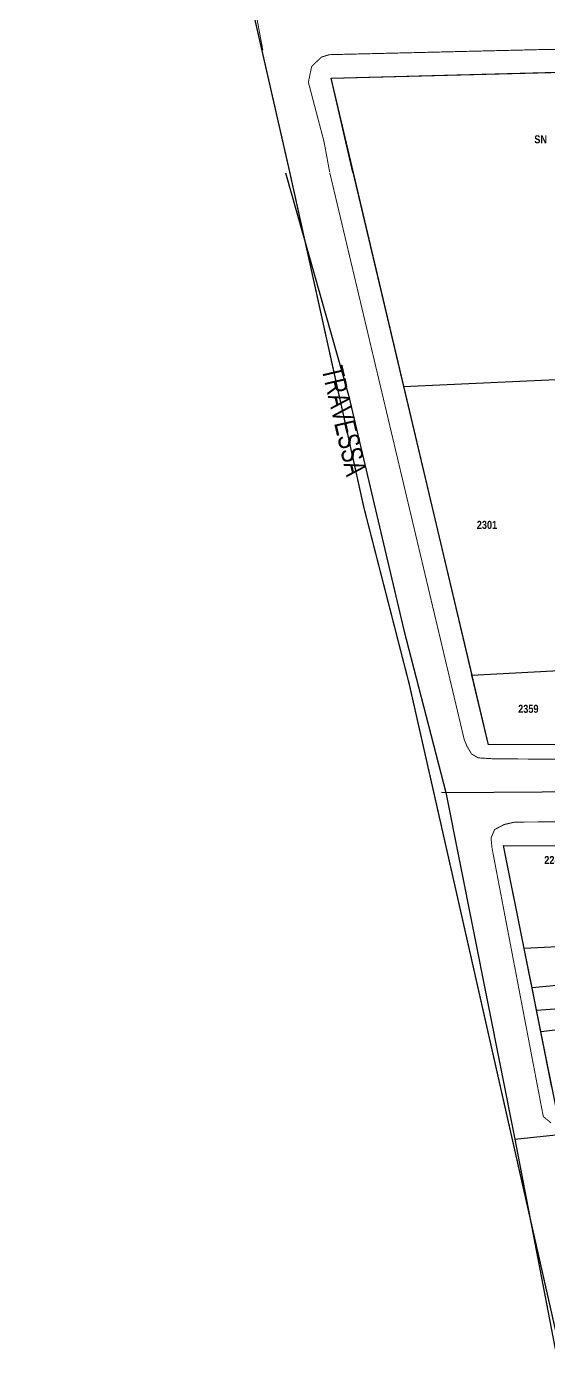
# Model space of a CAD drawing. Extents: x 201676 to 203188, y 4837754 to 4839005.
# Drawn here: x 201676.4 to 201774.1, y 4838520.7 to 4838773.1 of the extents above; entities that cross this region are included whole.
import ezdxf
from ezdxf.enums import TextEntityAlignment as Align

# ---------------------------------------------------------------- set-up
doc = ezdxf.new("R2010")
doc.units = 0
doc.header["$LTSCALE"] = 1.5
doc.header["$MEASUREMENT"] = 0
doc.linetypes.add('PHANTOMX2', pattern=[5, 2.5, -0.5, 0.5, -0.5, 0.5, -0.5])
for name, color, linetype in [('CD-MALHA-LOTES', 40, 'CONTINUOUS'), ('LM-LIM-SETOR-FISCAL', 7, 'CONTINUOUS'), ('RU-QUADRAS', 210, 'CONTINUOUS'), ('SV-EIXO-RUA-N-PAV', 6, 'CONTINUOUS'), ('SV-EIXO-RUA-PAV', 20, 'CONTINUOUS'), ('SV-RUA-NAO-PAV-S-GUIA-C-GUIA', 7, 'PHANTOMX2'), ('SV-RUA-PAVIM-S-GUIA-C-GUIA', 7, 'CONTINUOUS'), ('SV-TXT-RUA-PAV-S-GUIA-C-GUIA', 7, 'CONTINUOUS'), ('Th_NmrPort', 7, 'CONTINUOUS')]:
    doc.layers.add(name, color=color, linetype=linetype)
doc.styles.add('ARIAL', font='ARIAL.TTF')
doc.styles.get("Standard").update_dxf_attribs({"font": 'swisscbo.ttf'})
doc.linetypes.add('Limite', pattern='A,20,-3,[130,ltypeshp.shx,S=6.35,R=0,X=0,Y=0],-3,20', length=46)

msp = doc.modelspace()

# ---------------------------------------------------------------- linework, layer by layer
at = {"layer": 'CD-MALHA-LOTES', "linetype": 'Continuous'}
for p, q in [((201737.51, 4838745.85), (201747.02, 4838705.7)), ((201747.02, 4838705.7), (201806.11, 4838708.41)), ((201747.02, 4838705.7), (201759.84, 4838651.59)), ((201759.84, 4838651.59), (201802.07, 4838653.82)), ((201762.95, 4838638.48), (201759.84, 4838651.59)), ((201802.56, 4838638.67), (201762.95, 4838638.48)), ((201769.66, 4838600.33), (201765.79, 4838619.65)), ((201765.79, 4838619.65), (201778.22, 4838619.57)), ((201779.85, 4838600.81), (201769.66, 4838600.33)), ((201771.14, 4838592.96), (201769.66, 4838600.33)), ((201799.18, 4838595.56), (201771.14, 4838592.96)), ((201771.98, 4838588.78), (201771.14, 4838592.96)), ((201771.98, 4838588.78), (201794.95, 4838590.46)), ((201772.79, 4838584.72), (201771.98, 4838588.78)), ((201795.32, 4838587.42), (201772.79, 4838584.72)), ((201774.87, 4838574.31), (201772.79, 4838584.72))]:
    msp.add_line(p, q, dxfattribs=at)
at = {"layer": 'CD-MALHA-LOTES', "linetype": 'Continuous', "flags": 128}
for points in [[(201733.45, 4838763.49), (201811.07, 4838765.5)], [(201737.51, 4838745.85), (201733.45, 4838763.49)]]:
    msp.add_lwpolyline(points, dxfattribs=at)
at = {"layer": 'LM-LIM-SETOR-FISCAL', "linetype": 'Limite', "ltscale": 0.1}
msp.add_lwpolyline([(202318.07, 4838998.42, 0.25, 0.25, 0), (202068.75, 4838992.29, 0.25, 0.25, 0), (201844.6, 4838966.82, 0.25, 0.25, 0), (201676.49, 4838941.35, 0, 0, 0), (201681.03, 4838935.91, 0.25, 0.25, 0), (201689.97, 4838899.54, 0.25, 0.25, 0), (201695.64, 4838875.82, 0.25, 0.25, 0), (201701.83, 4838849.53, 0.25, 0.25, 0), (201705.72, 4838833.17, 0.25, 0.25, 0), (201725.64, 4838746.02, 0.25, 0.25, 0), (201739.56, 4838683.09, 0.25, 0.25, 0), (201748.1, 4838649.87, 0.25, 0.25, 0), (201789.28, 4838468.11, 0.25, 0.25, 0)], format="xyseb", dxfattribs=at)
at = {"layer": 'RU-QUADRAS', "color": 6, "linetype": 'Continuous'}
msp.add_lwpolyline([(201831.13, 4838638.8), (201762.95, 4838638.48), (201733.45, 4838763.49), (201820.89, 4838765.76)], dxfattribs=at)
msp.add_lwpolyline([(201765.79, 4838619.65), (201838.59, 4838619.2), (201838.59, 4838620.4), (201845.21, 4838620.1), (201849.08, 4838595.58), (201849.92, 4838595.66), (201852.22, 4838574.07), (201827.91, 4838571.6), (201776.02, 4838568.59)], close=True, dxfattribs=at)
at = {"layer": 'SV-EIXO-RUA-N-PAV'}
msp.add_lwpolyline([(201767.91, 4838564.56), (201786.87, 4838566.59), (201812.45, 4838569.1), (201835.09, 4838570.57), (201855.4, 4838571.96), (201861.67, 4838572.23), (201873.4, 4838572.31), (201884.48, 4838572.31), (201907.02, 4838572.67)], dxfattribs=at)
at = {"layer": 'SV-EIXO-RUA-PAV', "const_width": 0.18}
msp.add_lwpolyline([(201720.63, 4838768.7), (201719.53, 4838774.6)], dxfattribs=at)
at = {"layer": 'SV-EIXO-RUA-PAV'}
for points in [[(201724.89, 4838745.75), (201736.7, 4838704.07), (201747.11, 4838660.02), (201754.97, 4838629.6), (201767.91, 4838564.56), (201777.85, 4838512.9), (201808.52, 4838384.66), (201836.75, 4838261.67), (201844.24, 4838232.12)], [(201754.17, 4838629.63), (201754.97, 4838629.6), (201836.2, 4838630.11), (201847.72, 4838628.58), (201973.39, 4838629.23), (202028.87, 4838628.83), (202048.87, 4838629.38), (202062.39, 4838629.86), (202081.6, 4838630.62), (202103.2, 4838632.16), (202133.82, 4838634.47), (202138.5, 4838634.62), (202168.44, 4838636.51), (202172.88, 4838636.89), (202217.95, 4838640.35), (202231.87, 4838640.66), (202278.72, 4838645.72), (202318.41, 4838649.42)]]:
    msp.add_lwpolyline(points, dxfattribs=at)
at = {"layer": 'SV-RUA-NAO-PAV-S-GUIA-C-GUIA', "const_width": 0.18}
for points in [[(201773.55, 4838568.57), (201773.25, 4838568.81)], [(201774.71, 4838567.63), (201773.55, 4838568.57)]]:
    msp.add_lwpolyline(points, dxfattribs=at)
at = {"layer": 'SV-RUA-PAVIM-S-GUIA-C-GUIA', "const_width": 0.18}
for points in [[(201729.17, 4838762.72), (201729.79, 4838765.66), (201731.61, 4838767.43), (201733.15, 4838767.88)], [(201733.15, 4838767.88), (201773.06, 4838768.84)], [(201773.06, 4838768.84), (201832.58, 4838769.65)], [(201732.11, 4838751.57), (201729.17, 4838762.72)], [(201764.11, 4838622.63), (201765.91, 4838623.57)], [(201765.91, 4838623.57), (201767.94, 4838624.03)], [(201767.94, 4838624.03), (201784.71, 4838624.08)], [(201763.44, 4838621.04), (201764.11, 4838622.63)], [(201763.63, 4838619.14), (201763.44, 4838621.04)], [(201773.25, 4838568.81), (201763.63, 4838619.14)]]:
    msp.add_lwpolyline(points, dxfattribs=at)
at = {"layer": 'SV-RUA-PAVIM-S-GUIA-C-GUIA', "linetype": 'Continuous', "const_width": 0.18}
msp.add_lwpolyline([(201733.17, 4838745.85), (201732.11, 4838751.57)], dxfattribs=at)
at = {"layer": 'SV-RUA-PAVIM-S-GUIA-C-GUIA', "linetype": 'Continuous', "const_width": 0.18, "flags": 128}
msp.add_lwpolyline([(201830.93, 4838635.6), (201764.19, 4838635.87), (201761.02, 4838636.06), (201759.78, 4838636.8), (201758.9, 4838638.31), (201758.41, 4838639.51), (201733.19, 4838745.75)], dxfattribs=at)

# ---------------------------------------------------------------- texts
at = {"layer": 'SV-TXT-RUA-PAV-S-GUIA-C-GUIA', "style": 'ARIAL', "width": 0.7}
msp.add_text('TRAVESSA', height=4, rotation=283, dxfattribs=at).set_placement((201731.64, 4838708.97))
at = {"layer": 'Th_NmrPort', "color": 1}
for s, p in [('SN', (201771.56, 4838752.01)), ('2301', (201760.77, 4838679.74)), ('2359', (201768.53, 4838645.26)), ('2244', (201773.43, 4838616.91))]:
    msp.add_text(s, height=1.5, dxfattribs=at).set_placement(p, align=Align.MIDDLE_LEFT)

doc.saveas('drawing.dxf')
